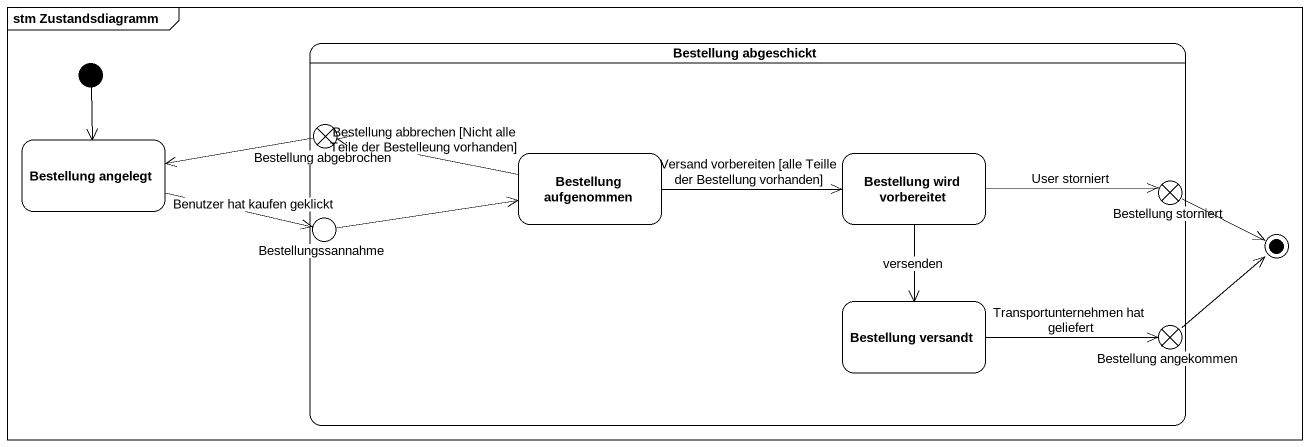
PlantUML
@startuml
mainframe stm Zustandsdiagramm
hide empty description
state "Bestellung abgeschickt" as Bestellung_abgeschickt {
  state "Bestellung abgebrochen" as Bestellung_abgebrochen <<exitPoint>>
  state "Bestellung aufgenommen" as Bestellung_aufgenommen
  state "Bestellung wird vorbereitet" as Bestellung_wird_vorbereitet
  state "Bestellung storniert" as Bestellung_storniert <<exitPoint>>
  state Bestellungssannahme <<entryPoint>>
  state "Bestellung versandt" as Bestellung_versandt
  state "Bestellung angekommen" as Bestellung_angekommen <<exitPoint>>
}
state "Bestellung angelegt" as Bestellung_angelegt
state final1 <<end>>
[*] --> Bestellung_angelegt
Bestellung_abgebrochen -left-> Bestellung_angelegt
Bestellung_angelegt -right-> Bestellungssannahme : Benutzer hat kaufen geklickt
Bestellung_aufgenommen -left-> Bestellung_abgebrochen : Bestellung abbrechen [Nicht alle Teile der Bestelleung vorhanden]
Bestellung_aufgenommen -right-> Bestellung_wird_vorbereitet : Versand vorbereiten [alle Teille der Bestellung vorhanden]
Bestellung_wird_vorbereitet -right-> Bestellung_storniert : User storniert
Bestellung_wird_vorbereitet --> Bestellung_versandt : versenden
Bestellung_storniert -right-> final1
Bestellungssannahme -right-> Bestellung_aufgenommen
Bestellung_versandt -right-> Bestellung_angekommen : Transportunternehmen hat geliefert
Bestellung_angekommen -up-> final1
@enduml
